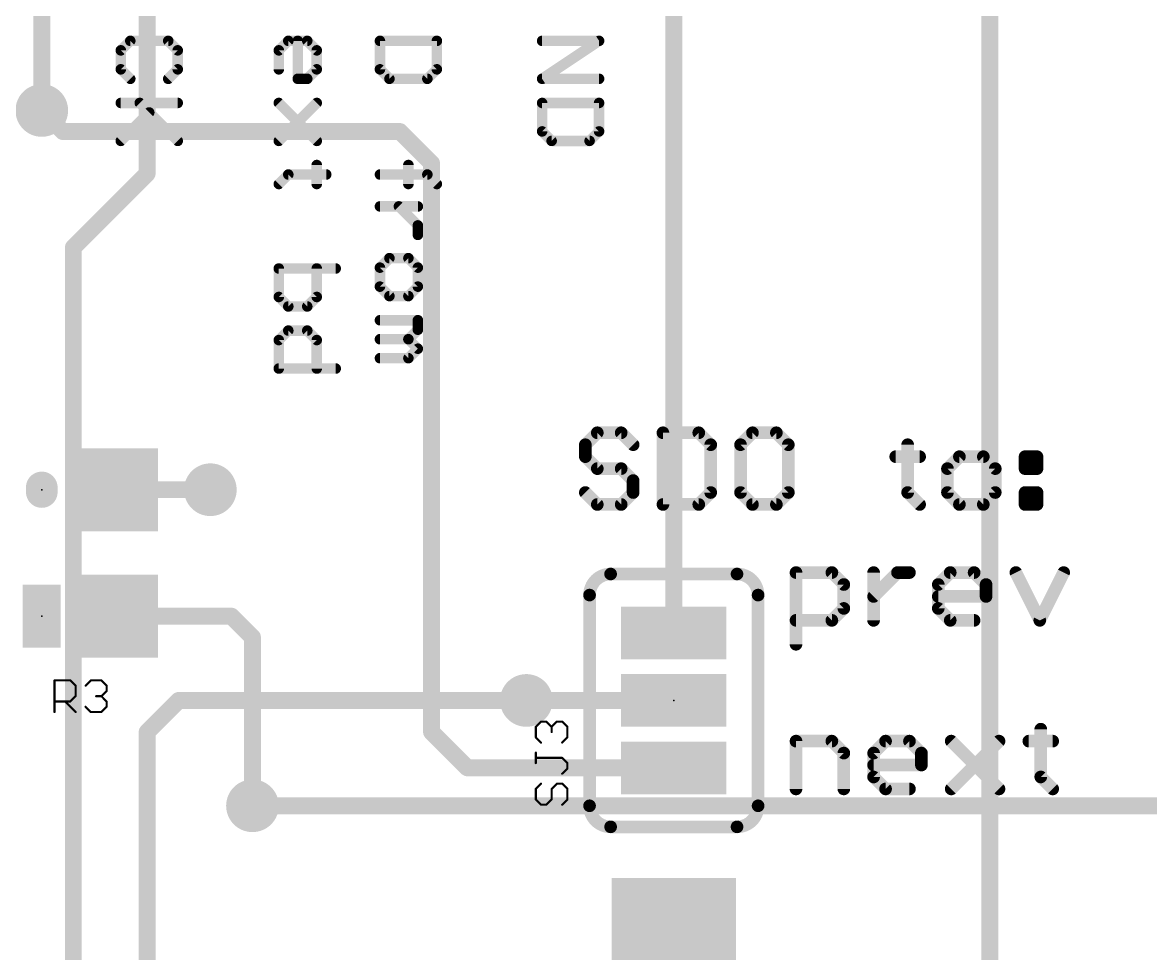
# Model space of a CAD drawing. Extents: x -0.1 to 74.4, y -25.4 to 49.6.
# Drawn here: x 11.2 to 24.8, y 22.35 to 33.57 of the extents above; entities that cross this region are included whole.
import ezdxf

# ---------------------------------------------------------------- set-up
doc = ezdxf.new("R2010")
doc.units = 0
for name, color, linetype in [('1', 12, 'CONTINUOUS'), ('16', 132, 'CONTINUOUS'), ('18', 110, 'CONTINUOUS'), ('21', 41, 'CONTINUOUS'), ('23', 53, 'CONTINUOUS'), ('25', 253, 'CONTINUOUS')]:
    doc.layers.add(name, color=color, linetype=linetype)

# ---------------------------------------------------------------- blocks, each defined once
blk = doc.blocks.new('RECT')
blk.add_solid([(-0.5, -0.5), (0.5, -0.5), (-0.5, 0.5), (0.5, 0.5)])
blk = doc.blocks.new('ROUNDV')
at = {"const_width": 0.5}
blk.add_lwpolyline([(0, -0.25, 1), (0, 0.25, 1), (0, -0.25)], format="xyb", dxfattribs=at)

msp = doc.modelspace()

# ---------------------------------------------------------------- linework, layer by layer
at = {"layer": '1', "const_width": 0.2032}
for points in [[(22.86, 13.843), (22.86, 35.433)], [(19.05, 26.2128), (19.05, 34.29)], [(11.684, 32.258), (11.43, 32.512)], [(15.748, 32.258), (11.684, 32.258)], [(16.129, 31.877), (15.748, 32.258)], [(16.129, 25.019), (16.129, 31.877)], [(12.28, 27.94), (13.462, 27.94)], [(13.716, 26.416), (12.28, 26.416)], [(13.97, 26.162), (13.716, 26.416)], [(13.97, 24.13), (13.97, 26.162)], [(17.272, 25.4), (19.05, 25.4)], [(16.5608, 24.5872), (16.129, 25.019)], [(19.05, 24.5872), (16.5608, 24.5872)]]:
    msp.add_lwpolyline(points, dxfattribs=at)
at = {"layer": '1', "const_width": 0.1016}
for points in [[(11.4659, 32.5479, 1), (11.3941, 32.4761)], [(11.684, 32.3088, 1), (11.684, 32.2072)], [(11.6481, 32.2221, 1), (11.7199, 32.2939)], [(15.7839, 32.2939, 1), (15.7121, 32.2221)], [(15.748, 32.2072, 1), (15.748, 32.3088)], [(16.1798, 31.877, 1), (16.0782, 31.877)], [(16.0931, 31.8411, 1), (16.1649, 31.9129)], [(12.28, 27.9908, 1), (12.28, 27.8892)], [(13.462, 27.8892, 1), (13.462, 27.9908)], [(12.28, 26.4668, 1), (12.28, 26.3652)], [(13.7519, 26.4519, 1), (13.6801, 26.3801)], [(13.716, 26.3652, 1), (13.716, 26.4668)], [(14.0208, 26.162, 1), (13.9192, 26.162)], [(13.9341, 26.1261, 1), (14.0059, 26.1979)], [(18.9992, 26.2128, 1), (19.1008, 26.2128)], [(17.272, 25.4508, 1), (17.272, 25.3492)], [(19.05, 25.3492, 1), (19.05, 25.4508)], [(16.1649, 25.0549, 1), (16.0931, 24.9831)], [(16.0782, 25.019, 1), (16.1798, 25.019)], [(16.5608, 24.638, 1), (16.5608, 24.5364)], [(16.5249, 24.5513, 1), (16.5967, 24.6231)], [(19.05, 24.5364, 1), (19.05, 24.638)], [(13.9192, 24.13, 1), (14.0208, 24.13)]]:
    msp.add_lwpolyline(points, format="xyb", dxfattribs=at)
at = {"layer": '16', "const_width": 0.2032}
for points in [[(11.43, 32.512), (11.43, 39.37)], [(12.7, 31.75), (12.7, 38.1)], [(11.811, 30.861), (12.7, 31.75)], [(11.811, 3.683), (11.811, 30.861)], [(12.7, 25.019), (13.081, 25.4)], [(13.081, 25.4), (17.272, 25.4)], [(12.7, 4.191), (12.7, 25.019)], [(26.67, 24.13), (13.97, 24.13)]]:
    msp.add_lwpolyline(points, dxfattribs=at)
at = {"layer": '16', "const_width": 0.1016}
for points in [[(11.3792, 32.512, 1), (11.4808, 32.512)], [(12.7359, 31.7141, 1), (12.6641, 31.7859)], [(12.6492, 31.75, 1), (12.7508, 31.75)], [(11.8618, 30.861, 1), (11.7602, 30.861)], [(11.7751, 30.8969, 1), (11.8469, 30.8251)], [(13.081, 25.4508, 1), (13.081, 25.3492)], [(13.1169, 25.3641, 1), (13.0451, 25.4359)], [(17.272, 25.3492, 1), (17.272, 25.4508)], [(12.7508, 25.019, 1), (12.6492, 25.019)], [(12.6641, 25.0549, 1), (12.7359, 24.9831)], [(13.97, 24.1808, 1), (13.97, 24.0792)]]:
    msp.add_lwpolyline(points, format="xyb", dxfattribs=at)
at = {"layer": '21'}
for points, const_width in [([(12.4969, 33.3511), (12.3825, 33.2367)], 0.127), ([(12.4969, 33.3511), (12.3825, 33.2367)], 0.127), ([(12.9545, 33.3511), (12.4969, 33.3511)], 0.127), ([(12.9545, 33.3511), (12.4969, 33.3511)], 0.127), ([(13.0689, 33.2367), (12.9545, 33.3511)], 0.127), ([(13.0689, 33.2367), (12.9545, 33.3511)], 0.127), ([(14.2875, 33.2367), (14.4019, 33.3511)], 0.127), ([(14.4019, 33.3511), (14.6307, 33.3511)], 0.127), ([(14.5163, 32.8935), (14.5163, 33.3511)], 0.127), ([(14.6307, 33.3511), (14.7451, 33.2367)], 0.127), ([(16.1931, 33.3511), (15.5067, 33.3511)], 0.127), ([(15.5067, 33.3511), (15.5067, 33.0079)], 0.127), ([(16.1931, 33.0079), (16.1931, 33.3511)], 0.127), ([(17.4625, 33.3511), (18.1489, 33.3511)], 0.127), ([(18.1489, 33.3511), (17.4625, 32.8935)], 0.127), ([(12.3825, 33.2367), (12.3825, 33.0079)], 0.127), ([(12.3825, 33.2367), (12.3825, 33.0079)], 0.127), ([(13.0689, 33.0079), (13.0689, 33.2367)], 0.127), ([(13.0689, 33.0079), (13.0689, 33.2367)], 0.127), ([(14.2875, 33.0079), (14.2875, 33.2367)], 0.127), ([(14.7451, 33.2367), (14.7451, 33.0079)], 0.127), ([(12.3825, 33.0079), (12.4969, 32.8935)], 0.127), ([(12.3825, 33.0079), (12.4969, 32.8935)], 0.127), ([(12.9545, 32.8935), (13.0689, 33.0079)], 0.127), ([(12.9545, 32.8935), (13.0689, 33.0079)], 0.127), ([(14.7451, 33.0079), (14.6307, 32.8935)], 0.127), ([(15.5067, 33.0079), (15.6211, 32.8935)], 0.127), ([(16.0787, 32.8935), (16.1931, 33.0079)], 0.127), ([(14.6307, 32.8935), (14.5163, 32.8935)], 0.127), ([(15.6211, 32.8935), (16.0787, 32.8935)], 0.127), ([(17.4625, 32.8935), (18.1489, 32.8935)], 0.127), ([(13.0689, 32.6027), (12.3825, 32.6027)], 0.127), ([(13.0689, 32.6027), (12.3825, 32.6027)], 0.127), ([(12.6113, 32.6027), (13.0689, 32.1451)], 0.127), ([(12.6113, 32.6027), (13.0689, 32.1451)], 0.127), ([(14.7451, 32.6027), (14.2875, 32.1451)], 0.127), ([(14.2875, 32.6027), (14.7451, 32.1451)], 0.127), ([(18.1489, 32.6027), (17.4625, 32.6027)], 0.127), ([(17.4625, 32.6027), (17.4625, 32.2595)], 0.127), ([(18.1489, 32.2595), (18.1489, 32.6027)], 0.127), ([(12.7257, 32.4883), (12.3825, 32.1451)], 0.127), ([(12.7257, 32.4883), (12.3825, 32.1451)], 0.127), ([(17.4625, 32.2595), (17.5769, 32.1451)], 0.127), ([(18.0345, 32.1451), (18.1489, 32.2595)], 0.127), ([(17.5769, 32.1451), (18.0345, 32.1451)], 0.127), ([(14.7451, 31.8543), (14.7451, 31.6255)], 0.127), ([(15.8499, 31.8543), (15.8499, 31.6255)], 0.127), ([(14.4019, 31.7399), (14.2875, 31.6255)], 0.127), ([(14.8595, 31.7399), (14.4019, 31.7399)], 0.127), ([(15.5067, 31.7399), (16.0787, 31.7399)], 0.127), ([(16.0787, 31.7399), (16.1931, 31.6255)], 0.127), ([(15.5067, 31.3553), (15.9643, 31.3553)], 0.127), ([(15.7355, 31.3553), (15.9643, 31.1265)], 0.127), ([(15.9643, 31.1265), (15.9643, 31.0121)], 0.127), ([(15.6211, 30.7316), (15.5067, 30.6172)], 0.127), ([(15.8499, 30.7316), (15.6211, 30.7316)], 0.127), ([(15.9643, 30.6172), (15.8499, 30.7316)], 0.127), ([(14.9739, 30.6069), (14.2875, 30.6069)], 0.127), ([(14.2875, 30.6069), (14.2875, 30.2637)], 0.127), ([(14.7451, 30.2637), (14.7451, 30.6069)], 0.127), ([(15.5067, 30.6172), (15.5067, 30.3884)], 0.127), ([(15.9643, 30.3884), (15.9643, 30.6172)], 0.127), ([(14.2875, 30.2637), (14.4019, 30.1493)], 0.127), ([(14.6307, 30.1493), (14.7451, 30.2637)], 0.127), ([(15.5067, 30.3884), (15.6211, 30.274)], 0.127), ([(15.6211, 30.274), (15.8499, 30.274)], 0.127), ([(15.8499, 30.274), (15.9643, 30.3884)], 0.127), ([(14.4019, 30.1493), (14.6307, 30.1493)], 0.127), ([(14.2875, 29.7441), (14.4019, 29.8585)], 0.127), ([(14.4019, 29.8585), (14.6307, 29.8585)], 0.127), ([(14.6307, 29.8585), (14.7451, 29.7441)], 0.127), ([(15.5067, 29.9832), (15.9643, 29.9832)], 0.127), ([(15.9643, 29.8688), (15.8499, 29.7544)], 0.127), ([(15.9643, 29.9832), (15.9643, 29.8688)], 0.127), ([(14.2875, 29.4009), (14.2875, 29.7441)], 0.127), ([(14.7451, 29.7441), (14.7451, 29.4009)], 0.127), ([(15.8499, 29.7544), (15.5067, 29.7544)], 0.127), ([(15.8499, 29.7544), (15.9643, 29.64)], 0.127), ([(15.9643, 29.64), (15.8499, 29.5256)], 0.127), ([(15.8499, 29.5256), (15.5067, 29.5256)], 0.127), ([(14.9739, 29.4009), (14.2875, 29.4009)], 0.127), ([(18.1273, 28.6265), (17.9832, 28.4825)], 0.1524), ([(18.4154, 28.6265), (18.1273, 28.6265)], 0.1524), ([(18.5594, 28.4825), (18.4154, 28.6265)], 0.1524), ([(18.9187, 28.6265), (18.9187, 27.7622)], 0.1524), ([(19.3509, 28.6265), (18.9187, 28.6265)], 0.1524), ([(19.4949, 28.4825), (19.3509, 28.6265)], 0.1524), ([(19.9983, 28.6265), (19.8542, 28.4825)], 0.1524), ([(20.2864, 28.6265), (19.9983, 28.6265)], 0.1524), ([(20.4305, 28.4825), (20.2864, 28.6265)], 0.1524), ([(17.9832, 28.4825), (17.9832, 28.3384)], 0.1524), ([(19.4949, 27.9063), (19.4949, 28.4825)], 0.1524), ([(19.8542, 28.4825), (19.8542, 27.9063)], 0.1524), ([(20.4305, 27.9063), (20.4305, 28.4825)], 0.1524), ([(21.8693, 28.4825), (21.8693, 27.9063)], 0.1524), ([(17.9832, 28.3384), (18.1273, 28.1944)], 0.1524), ([(21.7253, 28.3384), (22.0134, 28.3384)], 0.1524), ([(22.493, 28.3384), (22.349, 28.1944)], 0.1524), ([(22.7811, 28.3384), (22.493, 28.3384)], 0.1524), ([(22.9252, 28.1944), (22.7811, 28.3384)], 0.1524), ([(23.2845, 28.3384), (23.4285, 28.3384)], 0.1524), ([(23.2845, 28.1944), (23.2845, 28.3384)], 0.1524), ([(23.4285, 28.3384), (23.4285, 28.1944)], 0.1524), ([(11.43, 27.9679), (11.43, 27.9121)], 0.381), ([(18.1273, 28.1944), (18.4154, 28.1944)], 0.1524), ([(18.4154, 28.1944), (18.5594, 28.0503)], 0.1524), ([(22.349, 28.1944), (22.349, 27.9063)], 0.1524), ([(22.9252, 27.9063), (22.9252, 28.1944)], 0.1524), ([(23.4285, 28.1944), (23.2845, 28.1944)], 0.1524), ([(18.5594, 28.0503), (18.5594, 27.9063)], 0.1524), ([(18.1273, 27.7622), (17.9832, 27.9063)], 0.1524), ([(18.5594, 27.9063), (18.4154, 27.7622)], 0.1524), ([(19.3509, 27.7622), (19.4949, 27.9063)], 0.1524), ([(19.8542, 27.9063), (19.9983, 27.7622)], 0.1524), ([(20.2864, 27.7622), (20.4305, 27.9063)], 0.1524), ([(21.8693, 27.9063), (22.0134, 27.7622)], 0.1524), ([(22.349, 27.9063), (22.493, 27.7622)], 0.1524), ([(22.7811, 27.7622), (22.9252, 27.9063)], 0.1524), ([(23.2845, 27.9063), (23.4285, 27.9063)], 0.1524), ([(23.2845, 27.7622), (23.2845, 27.9063)], 0.1524), ([(23.4285, 27.9063), (23.4285, 27.7622)], 0.1524), ([(18.4154, 27.7622), (18.1273, 27.7622)], 0.1524), ([(18.9187, 27.7622), (19.3509, 27.7622)], 0.1524), ([(19.9983, 27.7622), (20.2864, 27.7622)], 0.1524), ([(22.493, 27.7622), (22.7811, 27.7622)], 0.1524), ([(23.4285, 27.7622), (23.2845, 27.7622)], 0.1524), ([(19.812, 26.924), (18.288, 26.924)], 0.1524), ([(20.5232, 26.0771), (20.5232, 26.9414)], 0.1524), ([(20.5232, 26.9414), (20.9554, 26.9414)], 0.1524), ([(20.9554, 26.9414), (21.0994, 26.7974)], 0.1524), ([(21.4587, 26.3652), (21.4587, 26.9414)], 0.1524), ([(21.4587, 26.6533), (21.7468, 26.9414)], 0.1524), ([(21.7468, 26.9414), (21.8909, 26.9414)], 0.1524), ([(22.2383, 26.7974), (22.3824, 26.9414)], 0.1524), ([(22.3824, 26.9414), (22.6705, 26.9414)], 0.1524), ([(22.6705, 26.9414), (22.8145, 26.7974)], 0.1524), ([(23.1738, 26.9414), (23.4619, 26.3652)], 0.1524), ([(23.4619, 26.3652), (23.7501, 26.9414)], 0.1524), ([(21.0994, 26.7974), (21.0994, 26.5093)], 0.1524), ([(22.2383, 26.5093), (22.2383, 26.7974)], 0.1524), ([(22.8145, 26.7974), (22.8145, 26.6533)], 0.1524), ([(18.034, 24.13), (18.034, 26.67)], 0.1524), ([(20.066, 26.67), (20.066, 24.13)], 0.1524), ([(22.8145, 26.6533), (22.2383, 26.6533)], 0.1524), ([(21.0994, 26.5093), (20.9554, 26.3652)], 0.1524), ([(22.3824, 26.3652), (22.2383, 26.5093)], 0.1524), ([(20.9554, 26.3652), (20.5232, 26.3652)], 0.1524), ([(22.6705, 26.3652), (22.3824, 26.3652)], 0.1524), ([(23.4738, 25.0535), (23.4738, 24.4773)], 0.1524), ([(20.5232, 24.3332), (20.5232, 24.9094)], 0.1524), ([(20.5232, 24.9094), (20.9554, 24.9094)], 0.1524), ([(20.9554, 24.9094), (21.0994, 24.7654)], 0.1524), ([(21.4587, 24.7654), (21.6028, 24.9094)], 0.1524), ([(21.6028, 24.9094), (21.8909, 24.9094)], 0.1524), ([(21.8909, 24.9094), (22.0349, 24.7654)], 0.1524), ([(22.3942, 24.9094), (22.9705, 24.3332)], 0.1524), ([(22.3942, 24.3332), (22.9705, 24.9094)], 0.1524), ([(23.3298, 24.9094), (23.6179, 24.9094)], 0.1524), ([(21.0994, 24.7654), (21.0994, 24.3332)], 0.1524), ([(21.4587, 24.4773), (21.4587, 24.7654)], 0.1524), ([(22.0349, 24.7654), (22.0349, 24.6213)], 0.1524), ([(22.0349, 24.6213), (21.4587, 24.6213)], 0.1524), ([(21.6028, 24.3332), (21.4587, 24.4773)], 0.1524), ([(23.4738, 24.4773), (23.6179, 24.3332)], 0.1524), ([(21.8909, 24.3332), (21.6028, 24.3332)], 0.1524), ([(19.812, 23.876), (18.288, 23.876)], 0.1524)]:
    msp.add_lwpolyline(points, dxfattribs=dict(at, const_width=const_width))
for points, const_width in [([(12.4969, 33.3828, 1), (12.4969, 33.3193)], 0.0635), ([(12.4969, 33.3828, 1), (12.4969, 33.3193)], 0.0635), ([(12.5193, 33.3286, 1), (12.4744, 33.3735)], 0.0635), ([(12.5193, 33.3286, 1), (12.4744, 33.3735)], 0.0635), ([(12.9769, 33.3735, 1), (12.932, 33.3286)], 0.0635), ([(12.9769, 33.3735, 1), (12.932, 33.3286)], 0.0635), ([(12.9545, 33.3193, 1), (12.9545, 33.3828)], 0.0635), ([(12.9545, 33.3193, 1), (12.9545, 33.3828)], 0.0635), ([(14.4019, 33.3828, 1), (14.4019, 33.3193)], 0.0635), ([(14.4243, 33.3286, 1), (14.3794, 33.3735)], 0.0635), ([(14.548, 33.3511, 1), (14.4845, 33.3511)], 0.0635), ([(14.6531, 33.3735, 1), (14.6082, 33.3286)], 0.0635), ([(14.6307, 33.3193, 1), (14.6307, 33.3828)], 0.0635), ([(15.5385, 33.3511, 1), (15.4749, 33.3511)], 0.0635), ([(15.5067, 33.3828, 1), (15.5067, 33.3193)], 0.0635), ([(16.2248, 33.3511, 1), (16.1613, 33.3511)], 0.0635), ([(16.1931, 33.3193, 1), (16.1931, 33.3828)], 0.0635), ([(17.4625, 33.3828, 1), (17.4625, 33.3193)], 0.0635), ([(18.1665, 33.3247, 1), (18.1313, 33.3775)], 0.0635), ([(18.1489, 33.3193, 1), (18.1489, 33.3828)], 0.0635), ([(12.4143, 33.2367, 1), (12.3507, 33.2367)], 0.0635), ([(12.4143, 33.2367, 1), (12.3507, 33.2367)], 0.0635), ([(12.36, 33.2591, 1), (12.405, 33.2142)], 0.0635), ([(12.36, 33.2591, 1), (12.405, 33.2142)], 0.0635), ([(13.1006, 33.2367, 1), (13.0371, 33.2367)], 0.0635), ([(13.1006, 33.2367, 1), (13.0371, 33.2367)], 0.0635), ([(13.0464, 33.2142, 1), (13.0913, 33.2591)], 0.0635), ([(13.0464, 33.2142, 1), (13.0913, 33.2591)], 0.0635), ([(14.265, 33.2591, 1), (14.31, 33.2142)], 0.0635), ([(14.3193, 33.2367, 1), (14.2558, 33.2367)], 0.0635), ([(14.7768, 33.2367, 1), (14.7133, 33.2367)], 0.0635), ([(14.7226, 33.2142, 1), (14.7675, 33.2591)], 0.0635), ([(12.405, 33.0303, 1), (12.36, 32.9854)], 0.0635), ([(12.405, 33.0303, 1), (12.36, 32.9854)], 0.0635), ([(13.0913, 32.9854, 1), (13.0464, 33.0303)], 0.0635), ([(13.0913, 32.9854, 1), (13.0464, 33.0303)], 0.0635), ([(14.7675, 32.9854, 1), (14.7226, 33.0303)], 0.0635), ([(15.5292, 33.0303, 1), (15.4842, 32.9854)], 0.0635), ([(16.2155, 32.9854, 1), (16.1706, 33.0303)], 0.0635), ([(12.3507, 33.0079, 1), (12.4143, 33.0079)], 0.0635), ([(12.3507, 33.0079, 1), (12.4143, 33.0079)], 0.0635), ([(12.4744, 32.871, 1), (12.5193, 32.9159)], 0.0635), ([(12.4744, 32.871, 1), (12.5193, 32.9159)], 0.0635), ([(12.932, 32.9159, 1), (12.9769, 32.871)], 0.0635), ([(12.932, 32.9159, 1), (12.9769, 32.871)], 0.0635), ([(13.0371, 33.0079, 1), (13.1006, 33.0079)], 0.0635), ([(13.0371, 33.0079, 1), (13.1006, 33.0079)], 0.0635), ([(14.2558, 33.0079, 1), (14.3193, 33.0079)], 0.0635), ([(14.4845, 32.8935, 1), (14.548, 32.8935)], 0.0635), ([(14.5163, 32.9252, 1), (14.5163, 32.8617)], 0.0635), ([(14.6082, 32.9159, 1), (14.6531, 32.871)], 0.0635), ([(14.6307, 32.8617, 1), (14.6307, 32.9252)], 0.0635), ([(14.7133, 33.0079, 1), (14.7768, 33.0079)], 0.0635), ([(15.4749, 33.0079, 1), (15.5385, 33.0079)], 0.0635), ([(15.6211, 32.9252, 1), (15.6211, 32.8617)], 0.0635), ([(15.5986, 32.871, 1), (15.6435, 32.9159)], 0.0635), ([(16.0562, 32.9159, 1), (16.1011, 32.871)], 0.0635), ([(16.0787, 32.8617, 1), (16.0787, 32.9252)], 0.0635), ([(16.1613, 33.0079, 1), (16.2248, 33.0079)], 0.0635), ([(17.4625, 32.9252, 1), (17.4625, 32.8617)], 0.0635), ([(17.4449, 32.9199, 1), (17.4801, 32.8671)], 0.0635), ([(18.1489, 32.8617, 1), (18.1489, 32.9252)], 0.0635), ([(12.3825, 32.6344, 1), (12.3825, 32.5709)], 0.0635), ([(12.3825, 32.6344, 1), (12.3825, 32.5709)], 0.0635), ([(12.6337, 32.6251, 1), (12.5888, 32.5802)], 0.0635), ([(12.6337, 32.6251, 1), (12.5888, 32.5802)], 0.0635), ([(13.0689, 32.5709, 1), (13.0689, 32.6344)], 0.0635), ([(13.0689, 32.5709, 1), (13.0689, 32.6344)], 0.0635), ([(14.31, 32.6251, 1), (14.265, 32.5802)], 0.0635), ([(14.7675, 32.5802, 1), (14.7226, 32.6251)], 0.0635), ([(17.4625, 32.6344, 1), (17.4625, 32.5709)], 0.0635), ([(17.4943, 32.6027, 1), (17.4308, 32.6027)], 0.0635), ([(18.1806, 32.6027, 1), (18.1171, 32.6027)], 0.0635), ([(18.1489, 32.5709, 1), (18.1489, 32.6344)], 0.0635), ([(12.7481, 32.4658, 1), (12.7032, 32.5107)], 0.0635), ([(12.7481, 32.4658, 1), (12.7032, 32.5107)], 0.0635), ([(17.485, 32.2819, 1), (17.44, 32.237)], 0.0635), ([(17.4308, 32.2595, 1), (17.4943, 32.2595)], 0.0635), ([(18.1171, 32.2595, 1), (18.1806, 32.2595)], 0.0635), ([(18.1713, 32.237, 1), (18.1264, 32.2819)], 0.0635), ([(12.36, 32.1675, 1), (12.405, 32.1226)], 0.0635), ([(12.36, 32.1675, 1), (12.405, 32.1226)], 0.0635), ([(13.0464, 32.1226, 1), (13.0913, 32.1675)], 0.0635), ([(13.0464, 32.1226, 1), (13.0913, 32.1675)], 0.0635), ([(14.265, 32.1675, 1), (14.31, 32.1226)], 0.0635), ([(14.7226, 32.1226, 1), (14.7675, 32.1675)], 0.0635), ([(17.5769, 32.1768, 1), (17.5769, 32.1133)], 0.0635), ([(17.5544, 32.1226, 1), (17.5993, 32.1675)], 0.0635), ([(18.012, 32.1675, 1), (18.0569, 32.1226)], 0.0635), ([(18.0345, 32.1133, 1), (18.0345, 32.1768)], 0.0635), ([(14.7768, 31.8543, 1), (14.7133, 31.8543)], 0.0635), ([(15.8816, 31.8543, 1), (15.8181, 31.8543)], 0.0635), ([(14.4019, 31.7716, 1), (14.4019, 31.7081)], 0.0635), ([(14.4243, 31.7174, 1), (14.3794, 31.7623)], 0.0635), ([(14.8595, 31.7081, 1), (14.8595, 31.7716)], 0.0635), ([(15.5067, 31.7716, 1), (15.5067, 31.7081)], 0.0635), ([(16.1011, 31.7623, 1), (16.0562, 31.7174)], 0.0635), ([(16.0787, 31.7081, 1), (16.0787, 31.7716)], 0.0635), ([(14.265, 31.6479, 1), (14.31, 31.603)], 0.0635), ([(14.7133, 31.6255, 1), (14.7768, 31.6255)], 0.0635), ([(15.8181, 31.6255, 1), (15.8816, 31.6255)], 0.0635), ([(16.1706, 31.603, 1), (16.2155, 31.6479)], 0.0635), ([(15.5067, 31.3871, 1), (15.5067, 31.3236)], 0.0635), ([(15.7579, 31.3778, 1), (15.713, 31.3329)], 0.0635), ([(15.9643, 31.3236, 1), (15.9643, 31.3871)], 0.0635), ([(15.996, 31.1265, 1), (15.9325, 31.1265)], 0.0635), ([(15.9418, 31.1041, 1), (15.9867, 31.149)], 0.0635), ([(15.9325, 31.0121, 1), (15.996, 31.0121)], 0.0635), ([(15.6211, 30.7634, 1), (15.6211, 30.6999)], 0.0635), ([(15.6435, 30.7092, 1), (15.5986, 30.7541)], 0.0635), ([(15.8723, 30.7541, 1), (15.8274, 30.7092)], 0.0635), ([(15.8499, 30.6999, 1), (15.8499, 30.7634)], 0.0635), ([(14.2875, 30.6386, 1), (14.2875, 30.5751)], 0.0635), ([(14.3193, 30.6069, 1), (14.2558, 30.6069)], 0.0635), ([(14.7768, 30.6069, 1), (14.7133, 30.6069)], 0.0635), ([(14.9739, 30.5751, 1), (14.9739, 30.6386)], 0.0635), ([(15.5385, 30.6172, 1), (15.4749, 30.6172)], 0.0635), ([(15.4842, 30.6397, 1), (15.5292, 30.5948)], 0.0635), ([(15.996, 30.6172, 1), (15.9325, 30.6172)], 0.0635), ([(15.9418, 30.5948, 1), (15.9867, 30.6397)], 0.0635), ([(14.31, 30.2862, 1), (14.265, 30.2413)], 0.0635), ([(14.7675, 30.2413, 1), (14.7226, 30.2862)], 0.0635), ([(15.4749, 30.3884, 1), (15.5385, 30.3884)], 0.0635), ([(15.5292, 30.4109, 1), (15.4842, 30.366)], 0.0635), ([(15.6211, 30.3058, 1), (15.6211, 30.2423)], 0.0635), ([(15.5986, 30.2516, 1), (15.6435, 30.2965)], 0.0635), ([(15.8274, 30.2965, 1), (15.8723, 30.2516)], 0.0635), ([(15.8499, 30.2423, 1), (15.8499, 30.3058)], 0.0635), ([(15.9325, 30.3884, 1), (15.996, 30.3884)], 0.0635), ([(15.9867, 30.366, 1), (15.9418, 30.4109)], 0.0635), ([(14.2558, 30.2637, 1), (14.3193, 30.2637)], 0.0635), ([(14.4019, 30.1811, 1), (14.4019, 30.1176)], 0.0635), ([(14.3794, 30.1269, 1), (14.4243, 30.1718)], 0.0635), ([(14.6082, 30.1718, 1), (14.6531, 30.1269)], 0.0635), ([(14.6307, 30.1176, 1), (14.6307, 30.1811)], 0.0635), ([(14.7133, 30.2637, 1), (14.7768, 30.2637)], 0.0635), ([(14.4019, 29.8902, 1), (14.4019, 29.8267)], 0.0635), ([(14.4243, 29.836, 1), (14.3794, 29.8809)], 0.0635), ([(14.6531, 29.8809, 1), (14.6082, 29.836)], 0.0635), ([(14.6307, 29.8267, 1), (14.6307, 29.8902)], 0.0635), ([(15.5067, 30.015, 1), (15.5067, 29.9515)], 0.0635), ([(15.996, 29.9832, 1), (15.9325, 29.9832)], 0.0635), ([(15.9867, 29.8464, 1), (15.9418, 29.8913)], 0.0635), ([(15.9643, 29.9515, 1), (15.9643, 30.015)], 0.0635), ([(14.265, 29.7665, 1), (14.31, 29.7216)], 0.0635), ([(14.3193, 29.7441, 1), (14.2558, 29.7441)], 0.0635), ([(14.7768, 29.7441, 1), (14.7133, 29.7441)], 0.0635), ([(14.7226, 29.7216, 1), (14.7675, 29.7665)], 0.0635), ([(15.5067, 29.7862, 1), (15.5067, 29.7227)], 0.0635), ([(15.8723, 29.7769, 1), (15.8274, 29.732)], 0.0635), ([(15.8274, 29.7769, 1), (15.8723, 29.732)], 0.0635), ([(15.8499, 29.7227, 1), (15.8499, 29.7862)], 0.0635), ([(15.9325, 29.8688, 1), (15.996, 29.8688)], 0.0635), ([(15.9867, 29.6176, 1), (15.9418, 29.6625)], 0.0635), ([(15.9418, 29.6176, 1), (15.9867, 29.6625)], 0.0635), ([(15.5067, 29.5574, 1), (15.5067, 29.4939)], 0.0635), ([(15.8274, 29.5481, 1), (15.8723, 29.5032)], 0.0635), ([(15.8499, 29.4939, 1), (15.8499, 29.5574)], 0.0635), ([(14.2875, 29.4326, 1), (14.2875, 29.3691)], 0.0635), ([(14.2558, 29.4009, 1), (14.3193, 29.4009)], 0.0635), ([(14.7133, 29.4009, 1), (14.7768, 29.4009)], 0.0635), ([(14.9739, 29.3691, 1), (14.9739, 29.4326)], 0.0635), ([(18.1273, 28.6646, 1), (18.1273, 28.5884)], 0.0762), ([(18.1542, 28.5996, 1), (18.1003, 28.6535)], 0.0762), ([(18.4423, 28.6535, 1), (18.3884, 28.5996)], 0.0762), ([(18.4154, 28.5884, 1), (18.4154, 28.6646)], 0.0762), ([(18.9568, 28.6265, 1), (18.8806, 28.6265)], 0.0762), ([(18.9187, 28.6646, 1), (18.9187, 28.5884)], 0.0762), ([(19.3778, 28.6535, 1), (19.3239, 28.5996)], 0.0762), ([(19.3509, 28.5884, 1), (19.3509, 28.6646)], 0.0762), ([(19.9983, 28.6646, 1), (19.9983, 28.5884)], 0.0762), ([(20.0252, 28.5996, 1), (19.9714, 28.6535)], 0.0762), ([(20.3133, 28.6535, 1), (20.2595, 28.5996)], 0.0762), ([(20.2864, 28.5884, 1), (20.2864, 28.6646)], 0.0762), ([(18.0213, 28.4825, 1), (17.9451, 28.4825)], 0.0762), ([(19.533, 28.4825, 1), (19.4568, 28.4825)], 0.0762), ([(19.8923, 28.4825, 1), (19.8161, 28.4825)], 0.0762), ([(20.4686, 28.4825, 1), (20.3924, 28.4825)], 0.0762), ([(21.9074, 28.4825, 1), (21.8312, 28.4825)], 0.0762), ([(17.9563, 28.5094, 1), (18.0101, 28.4555)], 0.0762), ([(18.5325, 28.4555, 1), (18.5864, 28.5094)], 0.0762), ([(19.468, 28.4555, 1), (19.5219, 28.5094)], 0.0762), ([(19.8273, 28.5094, 1), (19.8812, 28.4555)], 0.0762), ([(20.4035, 28.4555, 1), (20.4574, 28.5094)], 0.0762), ([(18.0101, 28.3654, 1), (17.9563, 28.3115)], 0.0762), ([(17.9451, 28.3384, 1), (18.0213, 28.3384)], 0.0762), ([(21.7253, 28.3765, 1), (21.7253, 28.3003)], 0.0762), ([(22.0134, 28.3003, 1), (22.0134, 28.3765)], 0.0762), ([(22.493, 28.3765, 1), (22.493, 28.3003)], 0.0762), ([(22.52, 28.3115, 1), (22.4661, 28.3654)], 0.0762), ([(22.8081, 28.3654, 1), (22.7542, 28.3115)], 0.0762), ([(22.7811, 28.3003, 1), (22.7811, 28.3765)], 0.0762), ([(23.2845, 28.3765, 1), (23.2845, 28.3003)], 0.0762), ([(23.3226, 28.3384, 1), (23.2464, 28.3384)], 0.0762), ([(23.4666, 28.3384, 1), (23.3904, 28.3384)], 0.0762), ([(23.4285, 28.3003, 1), (23.4285, 28.3765)], 0.0762), ([(11.5252, 27.9679, 1), (11.3347, 27.9679)], 0.1905), ([(18.1273, 28.2325, 1), (18.1273, 28.1563)], 0.0762), ([(18.1003, 28.1674, 1), (18.1542, 28.2213)], 0.0762), ([(18.4423, 28.2213, 1), (18.3884, 28.1674)], 0.0762), ([(18.4154, 28.1563, 1), (18.4154, 28.2325)], 0.0762), ([(22.322, 28.2213, 1), (22.3759, 28.1674)], 0.0762), ([(22.3871, 28.1944, 1), (22.3109, 28.1944)], 0.0762), ([(22.9633, 28.1944, 1), (22.8871, 28.1944)], 0.0762), ([(22.8982, 28.1674, 1), (22.9521, 28.2213)], 0.0762), ([(23.2845, 28.2325, 1), (23.2845, 28.1563)], 0.0762), ([(23.2464, 28.1944, 1), (23.3226, 28.1944)], 0.0762), ([(23.3904, 28.1944, 1), (23.4666, 28.1944)], 0.0762), ([(23.4285, 28.1563, 1), (23.4285, 28.2325)], 0.0762), ([(18.5975, 28.0503, 1), (18.5213, 28.0503)], 0.0762), ([(18.5325, 28.0234, 1), (18.5864, 28.0773)], 0.0762), ([(11.3347, 27.9121, 1), (11.5252, 27.9121)], 0.1905), ([(18.0101, 27.9332, 1), (17.9563, 27.8793)], 0.0762), ([(18.5213, 27.9063, 1), (18.5975, 27.9063)], 0.0762), ([(18.5864, 27.8793, 1), (18.5325, 27.9332)], 0.0762), ([(19.4568, 27.9063, 1), (19.533, 27.9063)], 0.0762), ([(19.5219, 27.8793, 1), (19.468, 27.9332)], 0.0762), ([(19.8812, 27.9332, 1), (19.8273, 27.8793)], 0.0762), ([(19.8161, 27.9063, 1), (19.8923, 27.9063)], 0.0762), ([(20.3924, 27.9063, 1), (20.4686, 27.9063)], 0.0762), ([(20.4574, 27.8793, 1), (20.4035, 27.9332)], 0.0762), ([(21.8963, 27.9332, 1), (21.8424, 27.8793)], 0.0762), ([(21.8312, 27.9063, 1), (21.9074, 27.9063)], 0.0762), ([(22.3759, 27.9332, 1), (22.322, 27.8793)], 0.0762), ([(22.3109, 27.9063, 1), (22.3871, 27.9063)], 0.0762), ([(22.8871, 27.9063, 1), (22.9633, 27.9063)], 0.0762), ([(22.9521, 27.8793, 1), (22.8982, 27.9332)], 0.0762), ([(23.2845, 27.9444, 1), (23.2845, 27.8682)], 0.0762), ([(23.3226, 27.9063, 1), (23.2464, 27.9063)], 0.0762), ([(23.4666, 27.9063, 1), (23.3904, 27.9063)], 0.0762), ([(23.4285, 27.8682, 1), (23.4285, 27.9444)], 0.0762), ([(18.1273, 27.8003, 1), (18.1273, 27.7241)], 0.0762), ([(18.1003, 27.7353, 1), (18.1542, 27.7891)], 0.0762), ([(18.3884, 27.7891, 1), (18.4423, 27.7353)], 0.0762), ([(18.4154, 27.7241, 1), (18.4154, 27.8003)], 0.0762), ([(18.9187, 27.8003, 1), (18.9187, 27.7241)], 0.0762), ([(18.8806, 27.7622, 1), (18.9568, 27.7622)], 0.0762), ([(19.3239, 27.7891, 1), (19.3778, 27.7353)], 0.0762), ([(19.3509, 27.7241, 1), (19.3509, 27.8003)], 0.0762), ([(19.9983, 27.8003, 1), (19.9983, 27.7241)], 0.0762), ([(19.9714, 27.7353, 1), (20.0252, 27.7891)], 0.0762), ([(20.2595, 27.7891, 1), (20.3133, 27.7353)], 0.0762), ([(20.2864, 27.7241, 1), (20.2864, 27.8003)], 0.0762), ([(21.9864, 27.7353, 1), (22.0403, 27.7891)], 0.0762), ([(22.493, 27.8003, 1), (22.493, 27.7241)], 0.0762), ([(22.4661, 27.7353, 1), (22.52, 27.7891)], 0.0762), ([(22.7542, 27.7891, 1), (22.8081, 27.7353)], 0.0762), ([(22.7811, 27.7241, 1), (22.7811, 27.8003)], 0.0762), ([(23.2845, 27.8003, 1), (23.2845, 27.7241)], 0.0762), ([(23.2464, 27.7622, 1), (23.3226, 27.7622)], 0.0762), ([(23.3904, 27.7622, 1), (23.4666, 27.7622)], 0.0762), ([(23.4285, 27.7241, 1), (23.4285, 27.8003)], 0.0762), ([(18.288, 26.924, 0.4142), (18.034, 26.67)], 0.1524), ([(18.288, 26.9621, 1), (18.288, 26.8859)], 0.0762), ([(18.288, 26.8859, 1), (18.288, 26.9621)], 0.0762), ([(20.066, 26.67, 0.4142), (19.812, 26.924)], 0.1524), ([(19.812, 26.9621, 1), (19.812, 26.8859)], 0.0762), ([(19.812, 26.8859, 1), (19.812, 26.9621)], 0.0762), ([(20.5613, 26.9414, 1), (20.4851, 26.9414)], 0.0762), ([(20.5232, 26.9795, 1), (20.5232, 26.9033)], 0.0762), ([(20.9823, 26.9684, 1), (20.9284, 26.9145)], 0.0762), ([(20.9554, 26.9033, 1), (20.9554, 26.9795)], 0.0762), ([(21.4968, 26.9414, 1), (21.4206, 26.9414)], 0.0762), ([(21.7468, 26.9795, 1), (21.7468, 26.9033)], 0.0762), ([(21.7738, 26.9145, 1), (21.7199, 26.9684)], 0.0762), ([(21.8909, 26.9033, 1), (21.8909, 26.9795)], 0.0762), ([(22.3824, 26.9795, 1), (22.3824, 26.9033)], 0.0762), ([(22.4093, 26.9145, 1), (22.3554, 26.9684)], 0.0762), ([(22.6974, 26.9684, 1), (22.6435, 26.9145)], 0.0762), ([(22.6705, 26.9033, 1), (22.6705, 26.9795)], 0.0762), ([(23.2079, 26.9585, 1), (23.1398, 26.9244)], 0.0762), ([(23.7841, 26.9244, 1), (23.716, 26.9585)], 0.0762), ([(21.1375, 26.7974, 1), (21.0613, 26.7974)], 0.0762), ([(21.0725, 26.7704, 1), (21.1264, 26.8243)], 0.0762), ([(22.2764, 26.7974, 1), (22.2002, 26.7974)], 0.0762), ([(22.2114, 26.8243, 1), (22.2653, 26.7704)], 0.0762), ([(22.8526, 26.7974, 1), (22.7764, 26.7974)], 0.0762), ([(22.7876, 26.7704, 1), (22.8415, 26.8243)], 0.0762), ([(18.0721, 26.67, 1), (17.9959, 26.67)], 0.0762), ([(17.9959, 26.67, 1), (18.0721, 26.67)], 0.0762), ([(20.1041, 26.67, 1), (20.0279, 26.67)], 0.0762), ([(20.0279, 26.67, 1), (20.1041, 26.67)], 0.0762), ([(21.4318, 26.6803, 1), (21.4857, 26.6264)], 0.0762), ([(22.2383, 26.6914, 1), (22.2383, 26.6152)], 0.0762), ([(22.7764, 26.6533, 1), (22.8526, 26.6533)], 0.0762), ([(22.8145, 26.6152, 1), (22.8145, 26.6914)], 0.0762), ([(21.0613, 26.5093, 1), (21.1375, 26.5093)], 0.0762), ([(21.1264, 26.4823, 1), (21.0725, 26.5362)], 0.0762), ([(22.2653, 26.5362, 1), (22.2114, 26.4823)], 0.0762), ([(22.2002, 26.5093, 1), (22.2764, 26.5093)], 0.0762), ([(20.5232, 26.4033, 1), (20.5232, 26.3271)], 0.0762), ([(20.9284, 26.3921, 1), (20.9823, 26.3383)], 0.0762), ([(20.9554, 26.3271, 1), (20.9554, 26.4033)], 0.0762), ([(21.4206, 26.3652, 1), (21.4968, 26.3652)], 0.0762), ([(22.3824, 26.4033, 1), (22.3824, 26.3271)], 0.0762), ([(22.3554, 26.3383, 1), (22.4093, 26.3921)], 0.0762), ([(22.6705, 26.3271, 1), (22.6705, 26.4033)], 0.0762), ([(23.4279, 26.3822, 1), (23.496, 26.3482)], 0.0762), ([(23.4279, 26.3482, 1), (23.496, 26.3822)], 0.0762), ([(20.4851, 26.0771, 1), (20.5613, 26.0771)], 0.0762), ([(23.5119, 25.0535, 1), (23.4357, 25.0535)], 0.0762), ([(20.5613, 24.9094, 1), (20.4851, 24.9094)], 0.0762), ([(20.5232, 24.9475, 1), (20.5232, 24.8713)], 0.0762), ([(20.9823, 24.9364, 1), (20.9284, 24.8825)], 0.0762), ([(20.9554, 24.8713, 1), (20.9554, 24.9475)], 0.0762), ([(21.6028, 24.9475, 1), (21.6028, 24.8713)], 0.0762), ([(21.6297, 24.8825, 1), (21.5758, 24.9364)], 0.0762), ([(21.9178, 24.9364, 1), (21.8639, 24.8825)], 0.0762), ([(21.8909, 24.8713, 1), (21.8909, 24.9475)], 0.0762), ([(22.4212, 24.9364, 1), (22.3673, 24.8825)], 0.0762), ([(22.9974, 24.8825, 1), (22.9435, 24.9364)], 0.0762), ([(23.3298, 24.9475, 1), (23.3298, 24.8713)], 0.0762), ([(23.6179, 24.8713, 1), (23.6179, 24.9475)], 0.0762), ([(21.1375, 24.7654, 1), (21.0613, 24.7654)], 0.0762), ([(21.0725, 24.7384, 1), (21.1264, 24.7923)], 0.0762), ([(21.4968, 24.7654, 1), (21.4206, 24.7654)], 0.0762), ([(21.4318, 24.7923, 1), (21.4857, 24.7384)], 0.0762), ([(22.073, 24.7654, 1), (21.9968, 24.7654)], 0.0762), ([(22.008, 24.7384, 1), (22.0619, 24.7923)], 0.0762), ([(21.4587, 24.6594, 1), (21.4587, 24.5832)], 0.0762), ([(21.9968, 24.6213, 1), (22.073, 24.6213)], 0.0762), ([(22.0349, 24.5832, 1), (22.0349, 24.6594)], 0.0762), ([(21.4857, 24.5042, 1), (21.4318, 24.4503)], 0.0762), ([(21.4206, 24.4773, 1), (21.4968, 24.4773)], 0.0762), ([(23.5008, 24.5042, 1), (23.4469, 24.4503)], 0.0762), ([(23.4357, 24.4773, 1), (23.5119, 24.4773)], 0.0762), ([(20.4851, 24.3332, 1), (20.5613, 24.3332)], 0.0762), ([(21.0613, 24.3332, 1), (21.1375, 24.3332)], 0.0762), ([(21.6028, 24.3713, 1), (21.6028, 24.2951)], 0.0762), ([(21.5758, 24.3063, 1), (21.6297, 24.3601)], 0.0762), ([(21.8909, 24.2951, 1), (21.8909, 24.3713)], 0.0762), ([(22.3673, 24.3601, 1), (22.4212, 24.3063)], 0.0762), ([(22.9435, 24.3063, 1), (22.9974, 24.3601)], 0.0762), ([(23.5909, 24.3063, 1), (23.6448, 24.3601)], 0.0762), ([(18.034, 24.13, 0.4142), (18.288, 23.876)], 0.1524), ([(18.0721, 24.13, 1), (17.9959, 24.13)], 0.0762), ([(19.812, 23.876, 0.4142), (20.066, 24.13)], 0.1524), ([(20.1041, 24.13, 1), (20.0279, 24.13)], 0.0762), ([(17.9959, 24.13, 1), (18.0721, 24.13)], 0.0762), ([(20.0279, 24.13, 1), (20.1041, 24.13)], 0.0762), ([(18.288, 23.9141, 1), (18.288, 23.8379)], 0.0762), ([(18.288, 23.8379, 1), (18.288, 23.9141)], 0.0762), ([(19.812, 23.9141, 1), (19.812, 23.8379)], 0.0762), ([(19.812, 23.8379, 1), (19.812, 23.9141)], 0.0762)]:
    msp.add_lwpolyline(points, format="xyb", dxfattribs=dict(at, const_width=const_width))
at = {"layer": '23'}
for p in [(11.43, 27.94), (11.43, 26.416), (19.05, 25.4)]:
    msp.add_point(p, dxfattribs=at)
at = {"layer": '25', "const_width": 0.0127}
for points in [[(11.5896, 25.6416, 1), (11.5769, 25.6416)], [(11.5833, 25.648, 1), (11.5833, 25.6353)], [(11.7784, 25.6461, 1), (11.7695, 25.6371)], [(11.7739, 25.6353, 1), (11.7739, 25.648)], [(11.8438, 25.5781, 1), (11.8312, 25.5781)], [(11.833, 25.5736, 1), (11.842, 25.5826)], [(11.953, 25.5826, 1), (11.962, 25.5736)], [(12.021, 25.648, 1), (12.021, 25.6353)], [(12.0255, 25.6371, 1), (12.0166, 25.6461)], [(12.1526, 25.6461, 1), (12.1437, 25.6371)], [(12.1482, 25.6353, 1), (12.1482, 25.648)], [(12.2181, 25.5781, 1), (12.2054, 25.5781)], [(12.2072, 25.5736, 1), (12.2162, 25.5826)], [(11.8312, 25.451, 1), (11.8438, 25.451)], [(11.842, 25.4465, 1), (11.833, 25.4555)], [(12.0846, 25.4573, 1), (12.0846, 25.4446)], [(12.1526, 25.4555, 1), (12.1437, 25.4465)], [(12.1437, 25.4555, 1), (12.1526, 25.4465)], [(12.1482, 25.4446, 1), (12.1482, 25.4573)], [(12.2054, 25.5145, 1), (12.2181, 25.5145)], [(12.2162, 25.51, 1), (12.2072, 25.519)], [(11.5833, 25.3938, 1), (11.5833, 25.3811)], [(11.7149, 25.3919, 1), (11.7059, 25.3829)], [(11.7695, 25.3919, 1), (11.7784, 25.3829)], [(11.7739, 25.3811, 1), (11.7739, 25.3938)], [(11.962, 25.3283, 1), (11.953, 25.3194)], [(12.2181, 25.3874, 1), (12.2054, 25.3874)], [(12.2054, 25.3239, 1), (12.2181, 25.3239)], [(12.2072, 25.3829, 1), (12.2162, 25.3919)], [(12.2162, 25.3194, 1), (12.2072, 25.3283)], [(11.5769, 25.2603, 1), (11.5896, 25.2603)], [(11.833, 25.2558, 1), (11.842, 25.2648)], [(12.021, 25.2667, 1), (12.021, 25.2539)], [(12.0166, 25.2558, 1), (12.0255, 25.2648)], [(12.1437, 25.2648, 1), (12.1526, 25.2558)], [(12.1482, 25.2539, 1), (12.1482, 25.2667)], [(17.4495, 25.1517, 1), (17.4495, 25.139)], [(17.454, 25.1408, 1), (17.445, 25.1498)], [(17.5176, 25.1498, 1), (17.5086, 25.1408)], [(17.5131, 25.139, 1), (17.5131, 25.1517)], [(17.6402, 25.1517, 1), (17.6402, 25.139)], [(17.6447, 25.1408, 1), (17.6357, 25.1498)], [(17.7082, 25.1498, 1), (17.6993, 25.1408)], [(17.7037, 25.139, 1), (17.7037, 25.1517)], [(17.3923, 25.0818, 1), (17.3796, 25.0818)], [(17.3815, 25.0863, 1), (17.3905, 25.0773)], [(17.5721, 25.0863, 1), (17.5811, 25.0773)], [(17.583, 25.0818, 1), (17.5703, 25.0818)], [(17.5703, 25.0182, 1), (17.583, 25.0182)], [(17.5721, 25.0773, 1), (17.5811, 25.0863)], [(17.7737, 25.0818, 1), (17.761, 25.0818)], [(17.7628, 25.0773, 1), (17.7718, 25.0863)], [(17.3905, 24.9592, 1), (17.3815, 24.9502)], [(17.3796, 24.9547, 1), (17.3923, 24.9547)], [(17.445, 24.8866, 1), (17.454, 24.8956)], [(17.6993, 24.8956, 1), (17.7082, 24.8866)], [(17.761, 24.9547, 1), (17.7737, 24.9547)], [(17.7718, 24.9502, 1), (17.7628, 24.9592)], [(17.3923, 24.7711, 1), (17.3796, 24.7711)], [(17.386, 24.7139, 1), (17.386, 24.7012)], [(17.3796, 24.644, 1), (17.3923, 24.644)], [(17.7082, 24.7121, 1), (17.6993, 24.7031)], [(17.7037, 24.7012, 1), (17.7037, 24.7139)], [(17.7737, 24.644, 1), (17.761, 24.644)], [(17.7628, 24.6395, 1), (17.7718, 24.6485)], [(17.6993, 24.5214, 1), (17.7082, 24.5124)], [(17.761, 24.5805, 1), (17.7737, 24.5805)], [(17.7718, 24.576, 1), (17.7628, 24.5849)], [(17.3923, 24.3334, 1), (17.3796, 24.3334)], [(17.3815, 24.3379, 1), (17.3905, 24.3289)], [(17.454, 24.3924, 1), (17.445, 24.4014)], [(17.5721, 24.3379, 1), (17.5811, 24.3289)], [(17.583, 24.3334, 1), (17.5703, 24.3334)], [(17.6402, 24.4033, 1), (17.6402, 24.3906)], [(17.6447, 24.3924, 1), (17.6357, 24.4014)], [(17.7082, 24.4014, 1), (17.6993, 24.3924)], [(17.7037, 24.3906, 1), (17.7037, 24.4033)], [(17.7737, 24.3334, 1), (17.761, 24.3334)], [(17.7628, 24.3289, 1), (17.7718, 24.3379)], [(17.3905, 24.2107, 1), (17.3815, 24.2018)], [(17.3796, 24.2063, 1), (17.3923, 24.2063)], [(17.5703, 24.2063, 1), (17.583, 24.2063)], [(17.5811, 24.2018, 1), (17.5721, 24.2107)], [(17.761, 24.2063, 1), (17.7737, 24.2063)], [(17.7718, 24.2018, 1), (17.7628, 24.2107)], [(17.4495, 24.1491, 1), (17.4495, 24.1364)], [(17.445, 24.1382, 1), (17.454, 24.1472)], [(17.5086, 24.1472, 1), (17.5176, 24.1382)], [(17.5131, 24.1364, 1), (17.5131, 24.1491)], [(17.6993, 24.1472, 1), (17.7082, 24.1382)]]:
    msp.add_lwpolyline(points, format="xyb", dxfattribs=at)
at = {"layer": '25', "const_width": 0.0254}
for points in [[(11.5833, 25.2603), (11.5833, 25.6416)], [(11.5833, 25.6416), (11.7739, 25.6416)], [(11.7739, 25.6416), (11.8375, 25.5781)], [(11.8375, 25.5781), (11.8375, 25.451)], [(11.9575, 25.5781), (12.021, 25.6416)], [(12.021, 25.6416), (12.1482, 25.6416)], [(12.1482, 25.6416), (12.2117, 25.5781)], [(12.2117, 25.5781), (12.2117, 25.5145)], [(11.8375, 25.451), (11.7739, 25.3874)], [(12.1482, 25.451), (12.0846, 25.451)], [(12.2117, 25.5145), (12.1482, 25.451)], [(12.1482, 25.451), (12.2117, 25.3874)], [(11.7739, 25.3874), (11.5833, 25.3874)], [(11.7104, 25.3874), (11.8375, 25.2603)], [(12.021, 25.2603), (11.9575, 25.3239)], [(12.2117, 25.3239), (12.1482, 25.2603)], [(12.2117, 25.3874), (12.2117, 25.3239)], [(12.1482, 25.2603), (12.021, 25.2603)], [(17.386, 25.0818), (17.4495, 25.1453)], [(17.4495, 25.1453), (17.5131, 25.1453)], [(17.5131, 25.1453), (17.5766, 25.0818)], [(17.5766, 25.0818), (17.6402, 25.1453)], [(17.6402, 25.1453), (17.7037, 25.1453)], [(17.7037, 25.1453), (17.7673, 25.0818)], [(17.386, 24.9547), (17.386, 25.0818)], [(17.5766, 25.0818), (17.5766, 25.0182)], [(17.7673, 25.0818), (17.7673, 24.9547)], [(17.4495, 24.8911), (17.386, 24.9547)], [(17.7673, 24.9547), (17.7037, 24.8911)], [(17.386, 24.644), (17.386, 24.7711)], [(17.7037, 24.7076), (17.386, 24.7076)], [(17.7673, 24.644), (17.7037, 24.7076)], [(17.7673, 24.5805), (17.7673, 24.644)], [(17.7037, 24.5169), (17.7673, 24.5805)], [(17.4495, 24.3969), (17.386, 24.3334)], [(17.386, 24.3334), (17.386, 24.2063)], [(17.5766, 24.3334), (17.6402, 24.3969)], [(17.5766, 24.2063), (17.5766, 24.3334)], [(17.6402, 24.3969), (17.7037, 24.3969)], [(17.7037, 24.3969), (17.7673, 24.3334)], [(17.7673, 24.3334), (17.7673, 24.2063)], [(17.386, 24.2063), (17.4495, 24.1427)], [(17.5131, 24.1427), (17.5766, 24.2063)], [(17.7673, 24.2063), (17.7037, 24.1427)], [(17.4495, 24.1427), (17.5131, 24.1427)]]:
    msp.add_lwpolyline(points, dxfattribs=at)

# ---------------------------------------------------------------- block references
at = {"layer": '1', "xscale": 1.1}
msp.add_blockref('RECT', (12.28, 27.94), dxfattribs=at)
at = {"layer": '1', "xscale": 1.1, "rotation": 180}
msp.add_blockref('RECT', (12.28, 26.416), dxfattribs=at)
at = {"layer": '1', "rotation": 90}
for p, xscale, yscale in [((19.05, 26.2128), 0.635, 1.27), ((19.05, 25.4), 0.635, 1.27), ((19.05, 24.5872), 0.635, 1.27), ((19.05, 21.01), 4.5, 1.5)]:
    msp.add_blockref('RECT', p, dxfattribs=dict(at, xscale=xscale, yscale=yscale))
at = {"layer": '18', "xscale": 0.635, "yscale": 0.635}
for p in [(11.43, 32.512), (11.43, 32.512), (13.462, 27.94), (13.462, 27.94), (17.272, 25.4), (17.272, 25.4), (13.97, 24.13), (13.97, 24.13)]:
    msp.add_blockref('ROUNDV', p, dxfattribs=at)
at = {"layer": '21', "xscale": 0.4572, "yscale": 0.762, "rotation": 180}
msp.add_blockref('RECT', (11.43, 26.416), dxfattribs=at)

doc.saveas('drawing.dxf')
